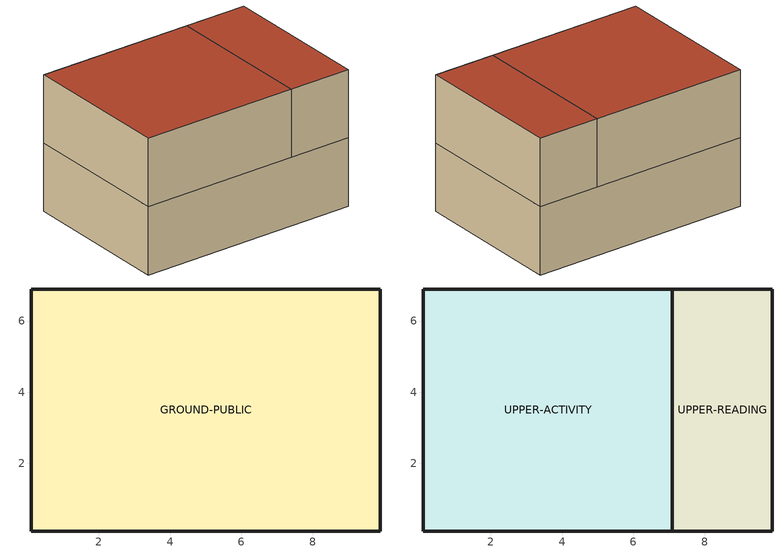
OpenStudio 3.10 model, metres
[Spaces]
GROUND-PUBLIC
 floor ground (EW3B05-ConstructionSet Floor): 0.1,0.1 0.1,6.9 9.9,6.9 9.9,0.1 z0
 wall outside (EW3B05-ConstructionSet Wall): 0.1,6.9 0.1,0.1 9.9,0.1 9.9,6.9 0.1,6.9 z0:3
 roof outside (EW3B05-ConstructionSet Roof): 9.9,0.1 9.9,6.9 0.1,6.9 0.1,0.1 z3
UPPER-ACTIVITY
 floor adiabatic (EW3B05-ConstructionSet Floor): 0.1,0.1 0.1,6.9 7.1,6.9 7.1,0.1 z3
 wall outside (EW3B05-ConstructionSet Wall): 0.1,6.9 0.1,0.1 7.1,0.1 7.1,6.9 0.1,6.9 z3:6
 roof outside (EW3B05-ConstructionSet Roof): 7.1,0.1 7.1,6.9 0.1,6.9 0.1,0.1 z6
UPPER-READING
 floor adiabatic (EW3B05-ConstructionSet Floor): 7.1,0.1 7.1,6.9 9.9,6.9 9.9,0.1 z3
 wall outside (EW3B05-ConstructionSet Wall): 7.1,6.9 7.1,0.1 9.9,0.1 9.9,6.9 7.1,6.9 z3:6
 roof outside (EW3B05-ConstructionSet Roof): 9.9,0.1 9.9,6.9 7.1,6.9 7.1,0.1 z6
[Building]
multi-cli-3-revit-archicad-openstudio-task-05-windows
[Material]
Name | Roughness | Thickness {m} | Conductivity {W/m-K} | Density {kg/m3} | Specific Heat {J/kg-K}
EW Wall Insulation | MediumSmooth | 0.2 | 0.08 | 160 | 900
EW Roof Insulation | MediumSmooth | 0.24 | 0.055 | 120 | 1000
EW Floor Slab | MediumRough | 0.18 | 1.4 | 2200 | 900
[Construction]
EW3B05-ConstructionSet Wall: EW Wall Insulation
EW3B05-ConstructionSet Roof: EW Roof Insulation
EW3B05-ConstructionSet Floor: EW Floor Slab
[BuildingStory]
Name | Nominal Z Coordinate {m}
Ground Floor | 0
Level 2 | 3
[Space]
Name | Building Story | Thermal Zone | Design Specification Outdoor Air Object
GROUND-PUBLIC | Ground Floor | GROUND-PUBLIC-ZN | GROUND-PUBLIC Outdoor Air
UPPER-ACTIVITY | Level 2 | UPPER-ACTIVITY-ZN | UPPER-ACTIVITY Outdoor Air
UPPER-READING | Level 2 | UPPER-READING-ZN | UPPER-READING Outdoor Air
[ThermalZone] Use Ideal Air Loads=Yes
Name | Thermostat
GROUND-PUBLIC-ZN | GROUND-PUBLIC Thermostat
UPPER-ACTIVITY-ZN | UPPER-ACTIVITY Thermostat
UPPER-READING-ZN | UPPER-READING Thermostat
[Sizing:Zone] Zone Cooling Design Supply Air Temperature Input Method=SupplyAirTemperature; Zone Cooling Design Supply Air Temperature {C}=14; Zone Cooling Design Supply Air Temperature Difference {deltaC}=11.11; Zone Heating Design Supply Air Temperature Input Method=SupplyAirTemperature; Zone Heating Design Supply Air Temperature {C}=40; Zone Heating Design Supply Air Temperature Difference {deltaC}=11.11; Zone Cooling Design Supply Air Humidity Ratio {kg-H2O/kg-air}=0.0085; Zone Heating Design Supply Air Humidity Ratio {kg-H2O/kg-air}=0.008; Cooling Design Air Flow Method=DesignDay; Heating Design Air Flow Method=DesignDay; Account for Dedicated Outdoor Air System=No; Dedicated Outdoor Air System Control Strategy=NeutralSupplyAir; Dedicated Outdoor Air Low Setpoint Temperature for Design {C}=autosize; Dedicated Outdoor Air High Setpoint Temperature for Design {C}=autosize; Zone Load Sizing Method=Sensible Load Only No Latent Load; Zone Latent Cooling Design Supply Air Humidity Ratio Input Method=HumidityRatioDifference; Zone Cooling Design Supply Air Humidity Ratio Difference {kgWater/kgDryAir}=0.005; Zone Latent Heating Design Supply Air Humidity Ratio Input Method=HumidityRatioDifference; Zone Humidification Design Supply Air Humidity Ratio Difference {kgWater/kgDryAir}=0.005; Sizing Option=Coincident
GROUND-PUBLIC-ZN; UPPER-ACTIVITY-ZN; UPPER-READING-ZN
[ThermostatSetpoint:DualSetpoint] Heating Setpoint Temperature Schedule=Heating Setpoint 20C; Cooling Setpoint Temperature Schedule=Cooling Setpoint 24C
GROUND-PUBLIC Thermostat; UPPER-ACTIVITY Thermostat; UPPER-READING Thermostat
[People:Definition] Number of People Calculation Method=People/Area; Fraction Radiant=0.3
Name | People per Space Floor Area {person/m2}
GROUND-PUBLIC People Definition | 0.12
UPPER-ACTIVITY People Definition | 0.1
UPPER-READING People Definition | 0.06
[People] Activity Level Schedule=Occupant Activity 120W; Multiplier=1
Name | People Definition | Space or SpaceType | Number of People Schedule
GROUND-PUBLIC People | GROUND-PUBLIC People Definition | GROUND-PUBLIC | GroundPublicSchedule
UPPER-ACTIVITY People | UPPER-ACTIVITY People Definition | UPPER-ACTIVITY | UpperActivitySchedule
UPPER-READING People | UPPER-READING People Definition | UPPER-READING | ReadingLowLighting
[Lights:Definition] Design Level Calculation Method=Watts/Area
Name | Watts per Space Floor Area {W/m2}
GROUND-PUBLIC Lights Definition | 9
UPPER-ACTIVITY Lights Definition | 8
UPPER-READING Lights Definition | 4
[Lights] Fraction Replaceable=1
Name | Lights Definition | Space or SpaceType | Schedule
GROUND-PUBLIC Lights | GROUND-PUBLIC Lights Definition | GROUND-PUBLIC | GroundPublicSchedule
UPPER-ACTIVITY Lights | UPPER-ACTIVITY Lights Definition | UPPER-ACTIVITY | UpperActivitySchedule
UPPER-READING Lights | UPPER-READING Lights Definition | UPPER-READING | ReadingLowLighting
[ElectricEquipment:Definition] Design Level Calculation Method=Watts/Area
Name | Watts per Space Floor Area {W/m2}
GROUND-PUBLIC Equipment Definition; UPPER-ACTIVITY Equipment Definition | 5
UPPER-READING Equipment Definition | 2
[ElectricEquipment]
Name | Electric Equipment Definition | Space or SpaceType | Schedule
GROUND-PUBLIC Equipment | GROUND-PUBLIC Equipment Definition | GROUND-PUBLIC | GroundPublicSchedule
UPPER-ACTIVITY Equipment | UPPER-ACTIVITY Equipment Definition | UPPER-ACTIVITY | UpperActivitySchedule
UPPER-READING Equipment | UPPER-READING Equipment Definition | UPPER-READING | ReadingLowLighting
[DesignSpecification:OutdoorAir] Outdoor Air Method=Sum
Name | Outdoor Air Flow per Person {m3/s-person}
GROUND-PUBLIC Outdoor Air; UPPER-ACTIVITY Outdoor Air | 0.009
UPPER-READING Outdoor Air | 0.0075
[Schedule:Ruleset]
Name | Default Day Schedule
Heating Setpoint 20C | Schedule Day 1
Cooling Setpoint 24C | Schedule Day 2
Occupant Activity 120W | Schedule Day 3
GroundPublicSchedule | Schedule Day 4
UpperActivitySchedule | Schedule Day 5
ReadingLowLighting | Schedule Day 6
[Schedule:Day]
Schedule Day 1: 24, 0, 20
Schedule Day 2: 24, 0, 24
Schedule Day 3: 24, 0, 120
Schedule Day 4: 6, 0, 0.05, 8, 0, 0.45, 18, 0, 0.85, 22, 0, 0.2, 24, 0, 0.05
Schedule Day 5: 6, 0, 0.02, 8, 0, 0.35, 18, 0, 0.7, 22, 0, 0.1, 24, 0, 0.02
Schedule Day 6: 6, 0, 0.01, 8, 0, 0.15, 18, 0, 0.35, 22, 0, 0.06, 24, 0, 0.01
